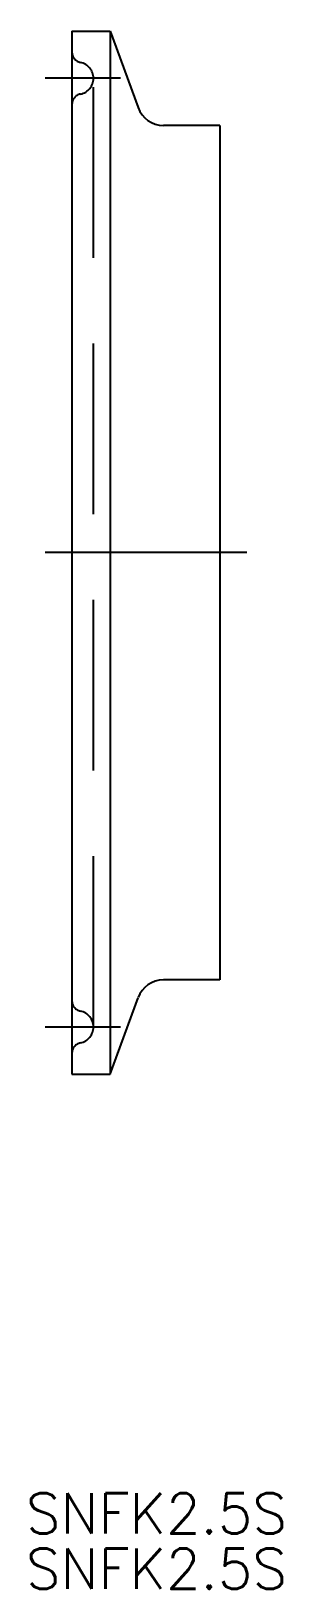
# Model space of a CAD drawing. Extents: x -3 to 16, y -77 to 39.
import ezdxf

# ---------------------------------------------------------------- set-up
doc = ezdxf.new("R2010")
doc.units = 0
doc.linetypes.add('CENTER', pattern=[50.8, 31.75, -6.35, 6.35, -6.35])
doc.linetypes.add('DASHED', pattern=[19.05, 12.7, -6.35])
doc.layers.get('0').update_dxf_attribs({"linetype": 'CONTINUOUS'})
doc.layers.add('CENTER', color=1, linetype='CENTER')
doc.styles.get("Standard").update_dxf_attribs({"font": 'txt.shx', "height": 3, "bigfont": 'bigfont.shx'})

msp = doc.modelspace()

# ---------------------------------------------------------------- linework, layer by layer
at = {"color": 7, "linetype": 'CONTINUOUS'}
for p, q in [((0, 38.75), (0, -38.75)), ((0, 38.75), (2.85, 38.75)), ((2.85, 38.75), (4.92, 33.07)), ((2.85, 38.75), (2.85, -38.75)), ((11, 31.75), (6.8, 31.75)), ((11, 31.75), (11, -31.75)), ((11, -31.75), (6.8, -31.75)), ((2.85, -38.75), (4.92, -33.07)), ((0, -38.75), (2.85, -38.75))]:
    msp.add_line(p, q, dxfattribs=at)
at = {"color": 3, "linetype": 'DASHED'}
msp.add_line((1.6, -35.25), (1.6, 35.25), dxfattribs=at)
for centre, radius, start, end in [((0.8, 37.21), 0.8, 180, 258.463), ((0.4, 35.25), 1.2, 281.537, 78.463), ((0.8, 33.29), 0.8, 101.537, 180), ((0.8, -33.29), 0.8, 180, 258.463), ((0.4, -35.25), 1.2, 281.537, 78.463), ((0.8, -37.21), 0.8, 101.537, 180)]:
    msp.add_arc(centre, radius, start, end, dxfattribs=at)
at = {"color": 7, "linetype": 'CONTINUOUS'}
for centre, start, end in [((6.8, 33.75), 200, 270), ((6.8, -33.75), 90, 160)]:
    msp.add_arc(centre, 2, start, end, dxfattribs=at)
at = {"layer": 'CENTER', "color": 1, "linetype": 'CENTER'}
for p, q in [((3.6, 35.25), (-2, 35.25)), ((13, 0), (-2, 0)), ((3.6, -35.25), (-2, -35.25))]:
    msp.add_line(p, q, dxfattribs=at)

# ---------------------------------------------------------------- texts
at = {"color": 7, "linetype": 'CONTINUOUS'}
for p in [(-3.42, -72.89), (-3.42, -77)]:
    msp.add_text('SNFK2.5S', height=3, dxfattribs=at).set_placement(p)

doc.saveas('drawing.dxf')
